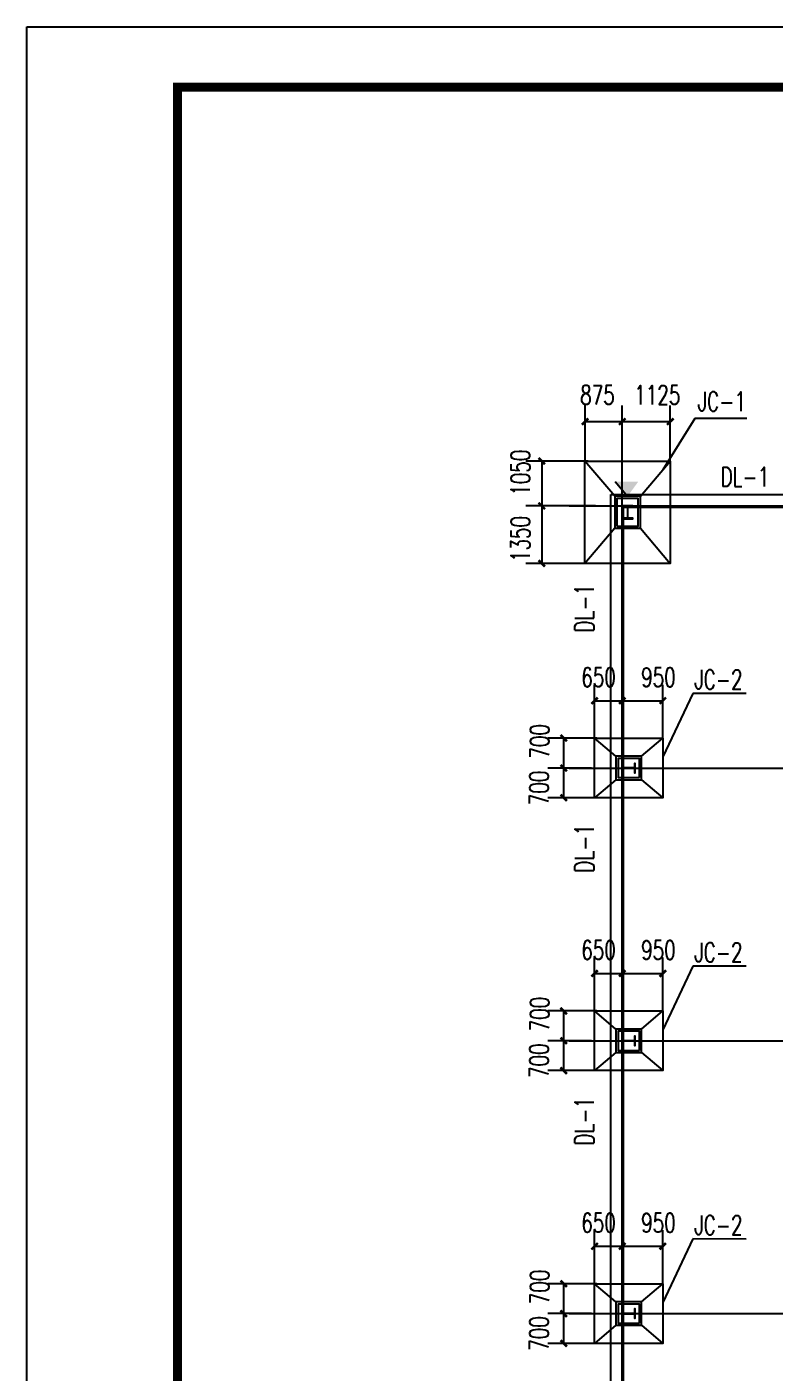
# Model space of a CAD drawing. Extents: x 180850 to 1399066, y 48356 to 327880.
# Drawn here: x 306909 to 324459, y 188798 to 220382 of the extents above; entities that cross this region are included whole.
import ezdxf

# ---------------------------------------------------------------- set-up
doc = ezdxf.new("R2010")
doc.units = 0
doc.header["$LTSCALE"] = 1000
for name, color, linetype in [('AXIS', 3, 'Continuous'), ('DOTE', 1, 'Continuous'), ('GZ', 50, 'Continuous'), ('PUB_TEXT', 7, 'Continuous'), ('PUB_TITLE', 4, 'Continuous'), ('YCX', 90, 'Continuous'), ('承台', 2, 'Continuous')]:
    doc.layers.add(name, color=color, linetype=linetype)
doc.styles.add('_TCH_DIM_T3', font='SIMPLEX', dxfattribs={"width": 0.705882, "bigfont": 'GBCBIG'})
doc.dimstyles.new('TCH_150_1', dxfattribs={"dimtxt": 446.25, "dimasz": 150, "dimexe": 375, "dimexo": 450, "dimgap": 189.375, "dimtad": 1, "dimdec": 0, "dimzin": 0, "dimdsep": 46, "dimtxsty": '_TCH_DIM_T3', "dimblk": 'ARCHTICK', "dimcen": 0.09, "dimclrd": 256, "dimclre": 256, "dimclrt": 7, "dimazin": 2, "dimtfac": 1, "dimtdec": 0, "dimtix": 1, "dimtmove": 2, "dimatfit": 3, "dimfxl": 1, "dimtolj": 1, "dimtzin": 0, "dimarcsym": 0})

# ---------------------------------------------------------------- blocks, each defined once
blk = doc.blocks.new('_ArchTick')
at = {"color": 0, "linetype": 'ByBlock', "const_width": 0.4}
blk.add_lwpolyline([(-0.5, -0.5), (0.5, 0.5)], dxfattribs=at)
blk = doc.blocks.new('*D814')
at = {"layer": 'AXIS', "linetype": 'ByBlock', "lineweight": -2, "transparency": 16777216}
for p, q in [((320000, 210158), (320000, 211497)), ((320874, 210163), (320874, 211497)), ((320000, 211122), (320874, 211122))]:
    blk.add_line(p, q, dxfattribs=at)
at = {"layer": 'Defpoints', "color": 0, "linetype": 'ByBlock', "transparency": 16777216}
for p in [(320874, 211122), (320000, 209708), (320874, 209713)]:
    blk.add_point(p, dxfattribs=at)
at = {"layer": 'AXIS', "linetype": 'ByBlock', "lineweight": -2, "transparency": 16777216, "xscale": 150, "yscale": 150, "zscale": 150, "rotation": 180}
blk.add_blockref('_ArchTick', (320000, 211122), dxfattribs=at)
at = {"layer": 'AXIS', "linetype": 'ByBlock', "lineweight": -2, "transparency": 16777216, "xscale": 150, "yscale": 150, "zscale": 150}
blk.add_blockref('_ArchTick', (320874, 211122), dxfattribs=at)
at = {"layer": 'AXIS', "color": 7, "linetype": 'ByBlock', "transparency": 16777216, "insert": (320291, 211748), "char_height": 446.2, "attachment_point": 5, "style": '_TCH_DIM_T3'}
blk.add_mtext('\\A1;875', dxfattribs=at)
blk = doc.blocks.new('*D815')
at = {"layer": 'AXIS', "linetype": 'ByBlock', "lineweight": -2, "transparency": 16777216}
for p, q in [((320249, 209143), (318611, 209143)), ((318986, 209143), (318986, 207794)), ((320075, 207794), (318611, 207794))]:
    blk.add_line(p, q, dxfattribs=at)
at = {"layer": 'Defpoints', "color": 0, "linetype": 'ByBlock', "transparency": 16777216}
for p in [(320699, 209143), (318986, 207794), (320525, 207794)]:
    blk.add_point(p, dxfattribs=at)
at = {"layer": 'AXIS', "linetype": 'ByBlock', "lineweight": -2, "transparency": 16777216, "xscale": 150, "yscale": 150, "zscale": 150}
for p, rotation in [((318986, 209143), 90), ((318986, 207794), 270)]:
    blk.add_blockref('_ArchTick', p, dxfattribs=dict(at, rotation=rotation))
at = {"layer": 'AXIS', "color": 7, "linetype": 'ByBlock', "transparency": 16777216, "insert": (318486, 208368), "char_height": 446.2, "attachment_point": 5, "rotation": 90, "style": '_TCH_DIM_T3'}
blk.add_mtext('\\A1;1350', dxfattribs=at)
blk = doc.blocks.new('*D816')
at = {"layer": 'AXIS', "linetype": 'ByBlock', "lineweight": -2, "transparency": 16777216}
for p, q in [((320075, 210194), (318611, 210194)), ((318986, 210194), (318986, 209143)), ((320249, 209143), (318611, 209143))]:
    blk.add_line(p, q, dxfattribs=at)
at = {"layer": 'Defpoints', "color": 0, "linetype": 'ByBlock', "transparency": 16777216}
for p in [(320525, 210194), (318986, 209143), (320699, 209143)]:
    blk.add_point(p, dxfattribs=at)
at = {"layer": 'AXIS', "linetype": 'ByBlock', "lineweight": -2, "transparency": 16777216, "xscale": 150, "yscale": 150, "zscale": 150}
for p, rotation in [((318986, 210194), 90), ((318986, 209143), 270)]:
    blk.add_blockref('_ArchTick', p, dxfattribs=dict(at, rotation=rotation))
at = {"layer": 'AXIS', "color": 7, "linetype": 'ByBlock', "transparency": 16777216, "insert": (318486, 209923), "char_height": 446.2, "attachment_point": 5, "rotation": 90, "style": '_TCH_DIM_T3'}
blk.add_mtext('\\A1;1050', dxfattribs=at)
blk = doc.blocks.new('*D817')
at = {"layer": 'AXIS', "linetype": 'ByBlock', "lineweight": -2, "transparency": 16777216}
for p, q in [((320874, 210163), (320874, 211497)), ((322000, 210158), (322000, 211497)), ((320874, 211122), (322000, 211122))]:
    blk.add_line(p, q, dxfattribs=at)
at = {"layer": 'Defpoints', "color": 0, "linetype": 'ByBlock', "transparency": 16777216}
for p in [(322000, 211122), (320874, 209713), (322000, 209708)]:
    blk.add_point(p, dxfattribs=at)
at = {"layer": 'AXIS', "linetype": 'ByBlock', "lineweight": -2, "transparency": 16777216, "xscale": 150, "yscale": 150, "zscale": 150, "rotation": 180}
blk.add_blockref('_ArchTick', (320874, 211122), dxfattribs=at)
at = {"layer": 'AXIS', "linetype": 'ByBlock', "lineweight": -2, "transparency": 16777216, "xscale": 150, "yscale": 150, "zscale": 150}
blk.add_blockref('_ArchTick', (322000, 211122), dxfattribs=at)
at = {"layer": 'AXIS', "color": 7, "linetype": 'ByBlock', "transparency": 16777216, "insert": (321696, 211748), "char_height": 446.2, "attachment_point": 5, "style": '_TCH_DIM_T3'}
blk.add_mtext('\\A1;1125', dxfattribs=at)
blk = doc.blocks.new('*D876')
at = {"layer": 'AXIS', "linetype": 'ByBlock', "lineweight": -2, "transparency": 16777216}
for p, q in [((320225, 203705), (320225, 204949)), ((320874, 203719), (320874, 204949)), ((320225, 204574), (320874, 204574))]:
    blk.add_line(p, q, dxfattribs=at)
at = {"layer": 'Defpoints', "color": 0, "linetype": 'ByBlock', "transparency": 16777216}
for p in [(320874, 204574), (320225, 203255), (320874, 203269)]:
    blk.add_point(p, dxfattribs=at)
at = {"layer": 'AXIS', "linetype": 'ByBlock', "lineweight": -2, "transparency": 16777216, "xscale": 150, "yscale": 150, "zscale": 150, "rotation": 180}
blk.add_blockref('_ArchTick', (320225, 204574), dxfattribs=at)
at = {"layer": 'AXIS', "linetype": 'ByBlock', "lineweight": -2, "transparency": 16777216, "xscale": 150, "yscale": 150, "zscale": 150}
blk.add_blockref('_ArchTick', (320874, 204574), dxfattribs=at)
at = {"layer": 'AXIS', "color": 7, "linetype": 'ByBlock', "transparency": 16777216, "insert": (320317, 205124), "char_height": 446.2, "attachment_point": 5, "style": '_TCH_DIM_T3'}
blk.add_mtext('\\A1;650', dxfattribs=at)
blk = doc.blocks.new('*D877')
at = {"layer": 'AXIS', "linetype": 'ByBlock', "lineweight": -2, "transparency": 16777216}
for p, q in [((320280, 203694), (319126, 203694)), ((319501, 202993), (319501, 203694)), ((320155, 202993), (319126, 202993))]:
    blk.add_line(p, q, dxfattribs=at)
at = {"layer": 'Defpoints', "color": 0, "linetype": 'ByBlock', "transparency": 16777216}
for p in [(319501, 203694), (320730, 203694), (320605, 202993)]:
    blk.add_point(p, dxfattribs=at)
at = {"layer": 'AXIS', "linetype": 'ByBlock', "lineweight": -2, "transparency": 16777216, "xscale": 150, "yscale": 150, "zscale": 150}
for p, rotation in [((319501, 203694), 90), ((319501, 202993), 270)]:
    blk.add_blockref('_ArchTick', p, dxfattribs=dict(at, rotation=rotation))
at = {"layer": 'AXIS', "color": 7, "linetype": 'ByBlock', "transparency": 16777216, "insert": (318937, 203620), "char_height": 446.2, "attachment_point": 5, "rotation": 90, "style": '_TCH_DIM_T3'}
blk.add_mtext('\\A1;700', dxfattribs=at)
blk = doc.blocks.new('*D878')
at = {"layer": 'AXIS', "linetype": 'ByBlock', "lineweight": -2, "transparency": 16777216}
for p, q in [((320155, 202993), (319126, 202993)), ((319501, 202294), (319501, 202993)), ((320280, 202294), (319126, 202294))]:
    blk.add_line(p, q, dxfattribs=at)
at = {"layer": 'Defpoints', "color": 0, "linetype": 'ByBlock', "transparency": 16777216}
for p in [(319501, 202993), (320605, 202993), (320730, 202294)]:
    blk.add_point(p, dxfattribs=at)
at = {"layer": 'AXIS', "linetype": 'ByBlock', "lineweight": -2, "transparency": 16777216, "xscale": 150, "yscale": 150, "zscale": 150}
for p, rotation in [((319501, 202993), 90), ((319501, 202294), 270)]:
    blk.add_blockref('_ArchTick', p, dxfattribs=dict(at, rotation=rotation))
at = {"layer": 'AXIS', "color": 7, "linetype": 'ByBlock', "transparency": 16777216, "insert": (318924, 202527), "char_height": 446.2, "attachment_point": 5, "rotation": 90, "style": '_TCH_DIM_T3'}
blk.add_mtext('\\A1;700', dxfattribs=at)
blk = doc.blocks.new('*D879')
at = {"layer": 'AXIS', "linetype": 'ByBlock', "lineweight": -2, "transparency": 16777216}
for p, q in [((320874, 203719), (320874, 204949)), ((321825, 203705), (321825, 204949)), ((320874, 204574), (321825, 204574))]:
    blk.add_line(p, q, dxfattribs=at)
at = {"layer": 'Defpoints', "color": 0, "linetype": 'ByBlock', "transparency": 16777216}
for p in [(321825, 204574), (320874, 203269), (321825, 203255)]:
    blk.add_point(p, dxfattribs=at)
at = {"layer": 'AXIS', "linetype": 'ByBlock', "lineweight": -2, "transparency": 16777216, "xscale": 150, "yscale": 150, "zscale": 150, "rotation": 180}
blk.add_blockref('_ArchTick', (320874, 204574), dxfattribs=at)
at = {"layer": 'AXIS', "linetype": 'ByBlock', "lineweight": -2, "transparency": 16777216, "xscale": 150, "yscale": 150, "zscale": 150}
blk.add_blockref('_ArchTick', (321825, 204574), dxfattribs=at)
at = {"layer": 'AXIS', "color": 7, "linetype": 'ByBlock', "transparency": 16777216, "insert": (321722, 205124), "char_height": 446.2, "attachment_point": 5, "style": '_TCH_DIM_T3'}
blk.add_mtext('\\A1;950', dxfattribs=at)
blk = doc.blocks.new('A$C0D6F3731')
at = {"layer": 'GZ'}
for points in [[(0, 50400), (250, 50400), (250, 50410), (132, 50410), (128, 50415), (128, 50685), (132, 50690), (250, 50690), (250, 50700), (0, 50700), (0, 50690), (118, 50690), (122, 50686), (122, 50415), (118, 50410), (0, 50410), (0, 50400)], [(0, 44660), (0, 44440), (10, 44440), (10, 44543), (15, 44547), (285, 44547), (290, 44543), (290, 44440), (300, 44440), (300, 44660), (290, 44660), (290, 44557), (286, 44553), (15, 44553), (10, 44557), (10, 44660), (0, 44660)], [(0, 38260), (0, 38040), (10, 38040), (10, 38143), (15, 38147), (285, 38147), (290, 38143), (290, 38040), (300, 38040), (300, 38260), (290, 38260), (290, 38157), (286, 38153), (15, 38153), (10, 38157), (10, 38260), (0, 38260)], [(0, 31860), (0, 31640), (10, 31640), (10, 31743), (15, 31747), (285, 31747), (290, 31743), (290, 31640), (300, 31640), (300, 31860), (290, 31860), (290, 31757), (286, 31753), (15, 31753), (10, 31757), (10, 31860), (0, 31860)]]:
    blk.add_lwpolyline(points, close=True, dxfattribs=at)
blk = doc.blocks.new('*D1433')
at = {"layer": 'AXIS', "linetype": 'ByBlock', "lineweight": -2, "transparency": 16777216}
for p, q in [((320225, 197305), (320225, 198549)), ((320874, 197319), (320874, 198549)), ((320225, 198174), (320874, 198174))]:
    blk.add_line(p, q, dxfattribs=at)
at = {"layer": 'Defpoints', "color": 0, "linetype": 'ByBlock', "transparency": 16777216}
for p in [(320874, 198174), (320225, 196855), (320874, 196869)]:
    blk.add_point(p, dxfattribs=at)
at = {"layer": 'AXIS', "linetype": 'ByBlock', "lineweight": -2, "transparency": 16777216, "xscale": 150, "yscale": 150, "zscale": 150, "rotation": 180}
blk.add_blockref('_ArchTick', (320225, 198174), dxfattribs=at)
at = {"layer": 'AXIS', "linetype": 'ByBlock', "lineweight": -2, "transparency": 16777216, "xscale": 150, "yscale": 150, "zscale": 150}
blk.add_blockref('_ArchTick', (320874, 198174), dxfattribs=at)
at = {"layer": 'AXIS', "color": 7, "linetype": 'ByBlock', "transparency": 16777216, "insert": (320317, 198724), "char_height": 446.2, "attachment_point": 5, "style": '_TCH_DIM_T3'}
blk.add_mtext('\\A1;650', dxfattribs=at)
blk = doc.blocks.new('*D1434')
at = {"layer": 'AXIS', "linetype": 'ByBlock', "lineweight": -2, "transparency": 16777216}
for p, q in [((320280, 197294), (319126, 197294)), ((319501, 196593), (319501, 197294)), ((320155, 196593), (319126, 196593))]:
    blk.add_line(p, q, dxfattribs=at)
at = {"layer": 'Defpoints', "color": 0, "linetype": 'ByBlock', "transparency": 16777216}
for p in [(319501, 197294), (320730, 197294), (320605, 196593)]:
    blk.add_point(p, dxfattribs=at)
at = {"layer": 'AXIS', "linetype": 'ByBlock', "lineweight": -2, "transparency": 16777216, "xscale": 150, "yscale": 150, "zscale": 150}
for p, rotation in [((319501, 197294), 90), ((319501, 196593), 270)]:
    blk.add_blockref('_ArchTick', p, dxfattribs=dict(at, rotation=rotation))
at = {"layer": 'AXIS', "color": 7, "linetype": 'ByBlock', "transparency": 16777216, "insert": (318937, 197220), "char_height": 446.2, "attachment_point": 5, "rotation": 90, "style": '_TCH_DIM_T3'}
blk.add_mtext('\\A1;700', dxfattribs=at)
blk = doc.blocks.new('*D1435')
at = {"layer": 'AXIS', "linetype": 'ByBlock', "lineweight": -2, "transparency": 16777216}
for p, q in [((320155, 196593), (319126, 196593)), ((319501, 195894), (319501, 196593)), ((320280, 195894), (319126, 195894))]:
    blk.add_line(p, q, dxfattribs=at)
at = {"layer": 'Defpoints', "color": 0, "linetype": 'ByBlock', "transparency": 16777216}
for p in [(319501, 196593), (320605, 196593), (320730, 195894)]:
    blk.add_point(p, dxfattribs=at)
at = {"layer": 'AXIS', "linetype": 'ByBlock', "lineweight": -2, "transparency": 16777216, "xscale": 150, "yscale": 150, "zscale": 150}
for p, rotation in [((319501, 196593), 90), ((319501, 195894), 270)]:
    blk.add_blockref('_ArchTick', p, dxfattribs=dict(at, rotation=rotation))
at = {"layer": 'AXIS', "color": 7, "linetype": 'ByBlock', "transparency": 16777216, "insert": (318924, 196127), "char_height": 446.2, "attachment_point": 5, "rotation": 90, "style": '_TCH_DIM_T3'}
blk.add_mtext('\\A1;700', dxfattribs=at)
blk = doc.blocks.new('*D1436')
at = {"layer": 'AXIS', "linetype": 'ByBlock', "lineweight": -2, "transparency": 16777216}
for p, q in [((320874, 197319), (320874, 198549)), ((321825, 197305), (321825, 198549)), ((320874, 198174), (321825, 198174))]:
    blk.add_line(p, q, dxfattribs=at)
at = {"layer": 'Defpoints', "color": 0, "linetype": 'ByBlock', "transparency": 16777216}
for p in [(321825, 198174), (320874, 196869), (321825, 196855)]:
    blk.add_point(p, dxfattribs=at)
at = {"layer": 'AXIS', "linetype": 'ByBlock', "lineweight": -2, "transparency": 16777216, "xscale": 150, "yscale": 150, "zscale": 150, "rotation": 180}
blk.add_blockref('_ArchTick', (320874, 198174), dxfattribs=at)
at = {"layer": 'AXIS', "linetype": 'ByBlock', "lineweight": -2, "transparency": 16777216, "xscale": 150, "yscale": 150, "zscale": 150}
blk.add_blockref('_ArchTick', (321825, 198174), dxfattribs=at)
at = {"layer": 'AXIS', "color": 7, "linetype": 'ByBlock', "transparency": 16777216, "insert": (321722, 198724), "char_height": 446.2, "attachment_point": 5, "style": '_TCH_DIM_T3'}
blk.add_mtext('\\A1;950', dxfattribs=at)
blk = doc.blocks.new('*D1437')
at = {"layer": 'AXIS', "linetype": 'ByBlock', "lineweight": -2, "transparency": 16777216}
for p, q in [((320225, 190905), (320225, 192149)), ((320874, 190919), (320874, 192149)), ((320225, 191774), (320874, 191774))]:
    blk.add_line(p, q, dxfattribs=at)
at = {"layer": 'Defpoints', "color": 0, "linetype": 'ByBlock', "transparency": 16777216}
for p in [(320874, 191774), (320225, 190455), (320874, 190469)]:
    blk.add_point(p, dxfattribs=at)
at = {"layer": 'AXIS', "linetype": 'ByBlock', "lineweight": -2, "transparency": 16777216, "xscale": 150, "yscale": 150, "zscale": 150, "rotation": 180}
blk.add_blockref('_ArchTick', (320225, 191774), dxfattribs=at)
at = {"layer": 'AXIS', "linetype": 'ByBlock', "lineweight": -2, "transparency": 16777216, "xscale": 150, "yscale": 150, "zscale": 150}
blk.add_blockref('_ArchTick', (320874, 191774), dxfattribs=at)
at = {"layer": 'AXIS', "color": 7, "linetype": 'ByBlock', "transparency": 16777216, "insert": (320317, 192324), "char_height": 446.2, "attachment_point": 5, "style": '_TCH_DIM_T3'}
blk.add_mtext('\\A1;650', dxfattribs=at)
blk = doc.blocks.new('*D1438')
at = {"layer": 'AXIS', "linetype": 'ByBlock', "lineweight": -2, "transparency": 16777216}
for p, q in [((320280, 190894), (319126, 190894)), ((319501, 190193), (319501, 190894)), ((320155, 190193), (319126, 190193))]:
    blk.add_line(p, q, dxfattribs=at)
at = {"layer": 'Defpoints', "color": 0, "linetype": 'ByBlock', "transparency": 16777216}
for p in [(319501, 190894), (320730, 190894), (320605, 190193)]:
    blk.add_point(p, dxfattribs=at)
at = {"layer": 'AXIS', "linetype": 'ByBlock', "lineweight": -2, "transparency": 16777216, "xscale": 150, "yscale": 150, "zscale": 150}
for p, rotation in [((319501, 190894), 90), ((319501, 190193), 270)]:
    blk.add_blockref('_ArchTick', p, dxfattribs=dict(at, rotation=rotation))
at = {"layer": 'AXIS', "color": 7, "linetype": 'ByBlock', "transparency": 16777216, "insert": (318937, 190820), "char_height": 446.2, "attachment_point": 5, "rotation": 90, "style": '_TCH_DIM_T3'}
blk.add_mtext('\\A1;700', dxfattribs=at)
blk = doc.blocks.new('*D1439')
at = {"layer": 'AXIS', "linetype": 'ByBlock', "lineweight": -2, "transparency": 16777216}
for p, q in [((320155, 190193), (319126, 190193)), ((319501, 189494), (319501, 190193)), ((320280, 189494), (319126, 189494))]:
    blk.add_line(p, q, dxfattribs=at)
at = {"layer": 'Defpoints', "color": 0, "linetype": 'ByBlock', "transparency": 16777216}
for p in [(319501, 190193), (320605, 190193), (320730, 189494)]:
    blk.add_point(p, dxfattribs=at)
at = {"layer": 'AXIS', "linetype": 'ByBlock', "lineweight": -2, "transparency": 16777216, "xscale": 150, "yscale": 150, "zscale": 150}
for p, rotation in [((319501, 190193), 90), ((319501, 189494), 270)]:
    blk.add_blockref('_ArchTick', p, dxfattribs=dict(at, rotation=rotation))
at = {"layer": 'AXIS', "color": 7, "linetype": 'ByBlock', "transparency": 16777216, "insert": (318924, 189727), "char_height": 446.2, "attachment_point": 5, "rotation": 90, "style": '_TCH_DIM_T3'}
blk.add_mtext('\\A1;700', dxfattribs=at)
blk = doc.blocks.new('*D1440')
at = {"layer": 'AXIS', "linetype": 'ByBlock', "lineweight": -2, "transparency": 16777216}
for p, q in [((320874, 190919), (320874, 192149)), ((321825, 190905), (321825, 192149)), ((320874, 191774), (321825, 191774))]:
    blk.add_line(p, q, dxfattribs=at)
at = {"layer": 'Defpoints', "color": 0, "linetype": 'ByBlock', "transparency": 16777216}
for p in [(321825, 191774), (320874, 190469), (321825, 190455)]:
    blk.add_point(p, dxfattribs=at)
at = {"layer": 'AXIS', "linetype": 'ByBlock', "lineweight": -2, "transparency": 16777216, "xscale": 150, "yscale": 150, "zscale": 150, "rotation": 180}
blk.add_blockref('_ArchTick', (320874, 191774), dxfattribs=at)
at = {"layer": 'AXIS', "linetype": 'ByBlock', "lineweight": -2, "transparency": 16777216, "xscale": 150, "yscale": 150, "zscale": 150}
blk.add_blockref('_ArchTick', (321825, 191774), dxfattribs=at)
at = {"layer": 'AXIS', "color": 7, "linetype": 'ByBlock', "transparency": 16777216, "insert": (321722, 192324), "char_height": 446.2, "attachment_point": 5, "style": '_TCH_DIM_T3'}
blk.add_mtext('\\A1;950', dxfattribs=at)

msp = doc.modelspace()

# ---------------------------------------------------------------- linework, layer by layer
for p, q in [((320699.5, 209368.75), (319999.5, 210193.75)), ((321299.5, 209368.75), (321999.5, 210193.75)), ((321299.5, 208918.75), (321299.5, 208918.75)), ((320699.5, 208618.75), (319999.5, 207793.75)), ((321299.5, 208618.75), (321999.5, 207793.75)), ((321099.76, 203268.5), (321099.76, 203268.5)), ((321099.76, 196868.5), (321099.76, 196868.5)), ((321099.76, 190468.5), (321099.76, 190468.5))]:
    msp.add_line(p, q)
for points in [[(319999.5, 210193.75), (321999.5, 210193.75), (321999.5, 207793.75), (319999.5, 207793.75)], [(320604.5, 209413.5), (370644.5, 209413.5), (370644.5, 158173.5), (320604.5, 158173.5)], [(320904.5, 209113.5), (370344.5, 209113.5), (370344.5, 158473.5), (320904.5, 158473.5)]]:
    msp.add_lwpolyline(points, close=True)
at = {"layer": 'DOTE'}
for p, q in [((320874.5, 157393.5), (320874.5, 210593.5)), ((319624.5, 209143.5), (371624.5, 209143.5)), ((319624.5, 202993.5), (326322, 202993.5)), ((319624.5, 196593.5), (326322, 196593.5)), ((319624.5, 190193.5), (326322, 190193.5))]:
    msp.add_line(p, q, dxfattribs=at)
at = {"layer": 'PUB_TEXT', "color": 5}
msp.add_line((320704.67, 209713.29), (320999.5, 209368.75), dxfattribs=at)
msp.add_solid([(321249.07, 209713.29), (320999.5, 209368.75), (320704.67, 209713.29)], dxfattribs=at)
at = {"layer": 'PUB_TITLE'}
msp.add_lwpolyline([(306908.52, 220381.89), (425837.69, 220381.89), (425837.69, 136381.97), (306908.52, 136381.97)], close=True, dxfattribs=at)
at = {"layer": 'PUB_TITLE', "const_width": 212.12}
msp.add_lwpolyline([(310443.87, 137796.11), (310443.87, 218967.75), (424423.55, 218967.75), (424423.55, 137796.11)], close=True, dxfattribs=at)
at = {"layer": 'YCX'}
for p, q in [((322579.74, 211193.89), (321826.8, 209990.54)), ((323794.06, 211191.29), (322579.74, 211193.89)), ((322529.69, 204744.64), (321824.76, 203254.67)), ((323779.68, 204742.87), (322529.69, 204744.64)), ((322529.69, 198344.64), (321824.76, 196854.67)), ((323779.68, 198342.87), (322529.69, 198344.64)), ((322529.69, 191944.64), (321824.76, 190454.67)), ((323779.68, 191942.87), (322529.69, 191944.64))]:
    msp.add_line(p, q, dxfattribs=at)
at = {"layer": '承台', "color": 6}
msp.add_line((321299.5, 208918.75), (321299.5, 208918.75), dxfattribs=at)
at = {"layer": '承台'}
for p, q in [((320724.76, 203268.5), (320224.76, 203693.5)), ((321324.76, 203268.5), (321824.76, 203693.5)), ((320724.76, 202718.5), (320224.76, 202293.5)), ((321324.76, 202718.5), (321824.76, 202293.5)), ((320724.76, 196868.5), (320224.76, 197293.5)), ((321324.76, 196868.5), (321824.76, 197293.5)), ((320724.76, 196318.5), (320224.76, 195893.5)), ((321324.76, 196318.5), (321824.76, 195893.5)), ((320724.76, 190468.5), (320224.76, 190893.5)), ((321324.76, 190468.5), (321824.76, 190893.5)), ((320724.76, 189918.5), (320224.76, 189493.5)), ((321324.76, 189918.5), (321824.76, 189493.5))]:
    msp.add_line(p, q, dxfattribs=at)
at = {"layer": '承台', "color": 6}
for points in [[(320699.5, 208618.75), (321299.5, 208618.75), (321299.5, 209368.75), (320699.5, 209368.75)], [(320749.5, 208668.75), (321249.5, 208668.75), (321249.5, 209318.75), (320749.5, 209318.75)]]:
    msp.add_lwpolyline(points, close=True, dxfattribs=at)
at = {"layer": '承台'}
for points in [[(320224.76, 202293.5), (320224.76, 203693.5), (321824.76, 203693.5), (321824.76, 202293.5)], [(321324.76, 202718.5), (321324.76, 203268.5), (320724.76, 203268.5), (320724.76, 202718.5)], [(321274.76, 202768.5), (321274.76, 203218.5), (320774.76, 203218.5), (320774.76, 202768.5)], [(320224.76, 195893.5), (320224.76, 197293.5), (321824.76, 197293.5), (321824.76, 195893.5)], [(321324.76, 196318.5), (321324.76, 196868.5), (320724.76, 196868.5), (320724.76, 196318.5)], [(321274.76, 196368.5), (321274.76, 196818.5), (320774.76, 196818.5), (320774.76, 196368.5)], [(320224.76, 189493.5), (320224.76, 190893.5), (321824.76, 190893.5), (321824.76, 189493.5)], [(321324.76, 189918.5), (321324.76, 190468.5), (320724.76, 190468.5), (320724.76, 189918.5)], [(321274.76, 189968.5), (321274.76, 190418.5), (320774.76, 190418.5), (320774.76, 189968.5)]]:
    msp.add_lwpolyline(points, close=True, dxfattribs=at)

# ---------------------------------------------------------------- block references
msp.add_blockref('A$C0D6F3731', (320874.5, 158443.5))

# ---------------------------------------------------------------- texts
at = {"layer": 'YCX', "style": '_TCH_DIM_T3', "width": 0.705882}
for s, p in [('JC-1', (322645.52, 211369.29)), ('JC-2', (322565.68, 204844.67)), ('JC-2', (322565.68, 198444.67)), ('JC-2', (322565.68, 192044.67))]:
    msp.add_text(s, height=450, dxfattribs=at).set_placement(p)
at = {"layer": '承台', "color": 6, "style": '_TCH_DIM_T3', "width": 0.705882}
msp.add_text('DL-1', height=450, dxfattribs=at).set_placement((323177.82, 209602.56))
for p in [(320209.55, 206172.02), (320209.55, 200536.18), (320209.55, 194136.18)]:
    msp.add_text('DL-1', height=450, rotation=90, dxfattribs=at).set_placement(p)

# ---------------------------------------------------------------- dimensions: what is measured, and where the dimension line sits
at = {"layer": 'AXIS', "linetype": 'ByBlock'}
for base, p1, p2, picture, middle in [((320874.5, 211121.73), (319999.5, 209707.58), (320874.5, 209713.29), '*D814', (320291.45, 211747.9)), ((321999.5, 211121.73), (320874.5, 209713.29), (321999.5, 209707.58), '*D817', (321696.42, 211747.9)), ((320874.5, 204574.31), (320224.76, 203254.67), (320874.5, 203268.5), '*D876', (320316.71, 205124.31)), ((321824.76, 204574.31), (320874.5, 203268.5), (321824.76, 203254.67), '*D879', (321721.68, 205124.31)), ((320874.5, 198174.31), (320224.76, 196854.67), (320874.5, 196868.5), '*D1433', (320316.71, 198724.31)), ((321824.76, 198174.31), (320874.5, 196868.5), (321824.76, 196854.67), '*D1436', (321721.68, 198724.31)), ((320874.5, 191774.31), (320224.76, 190454.67), (320874.5, 190468.5), '*D1437', (320316.71, 192324.31)), ((321824.76, 191774.31), (320874.5, 190468.5), (321824.76, 190454.67), '*D1440', (321721.68, 192324.31))]:
    dim = msp.add_linear_dim(base=base, p1=p1, p2=p2, dimstyle='TCH_150_1', dxfattribs=at)
    dim.commit()
    dim.dimension.update_dxf_attribs({"geometry": picture, "text_midpoint": middle, "dimtype": 160})
for base, p1, p2, angle, picture, middle in [((318986.08, 209143.5), (320524.5, 210193.75), (320699.5, 209143.5), 90, '*D816', (318486.08, 209923.06)), ((318986.08, 207793.75), (320699.5, 209143.5), (320524.5, 207793.75), 90, '*D815', (318486.08, 208367.56)), ((319500.74, 203693.5), (320604.76, 202993.5), (320729.76, 203693.5), 270, '*D877', (318936.68, 203619.69)), ((319500.74, 202993.5), (320729.76, 202293.5), (320604.76, 202993.5), 270, '*D878', (318924.18, 202527.5)), ((319500.74, 197293.5), (320604.76, 196593.5), (320729.76, 197293.5), 270, '*D1434', (318936.68, 197219.69)), ((319500.74, 196593.5), (320729.76, 195893.5), (320604.76, 196593.5), 270, '*D1435', (318924.18, 196127.5)), ((319500.74, 190893.5), (320604.76, 190193.5), (320729.76, 190893.5), 270, '*D1438', (318936.68, 190819.69)), ((319500.74, 190193.5), (320729.76, 189493.5), (320604.76, 190193.5), 270, '*D1439', (318924.18, 189727.5))]:
    dim = msp.add_linear_dim(base=base, p1=p1, p2=p2, angle=angle, dimstyle='TCH_150_1', dxfattribs=at)
    dim.commit()
    dim.dimension.update_dxf_attribs({"geometry": picture, "text_midpoint": middle, "dimtype": 160})

doc.saveas('drawing.dxf')
